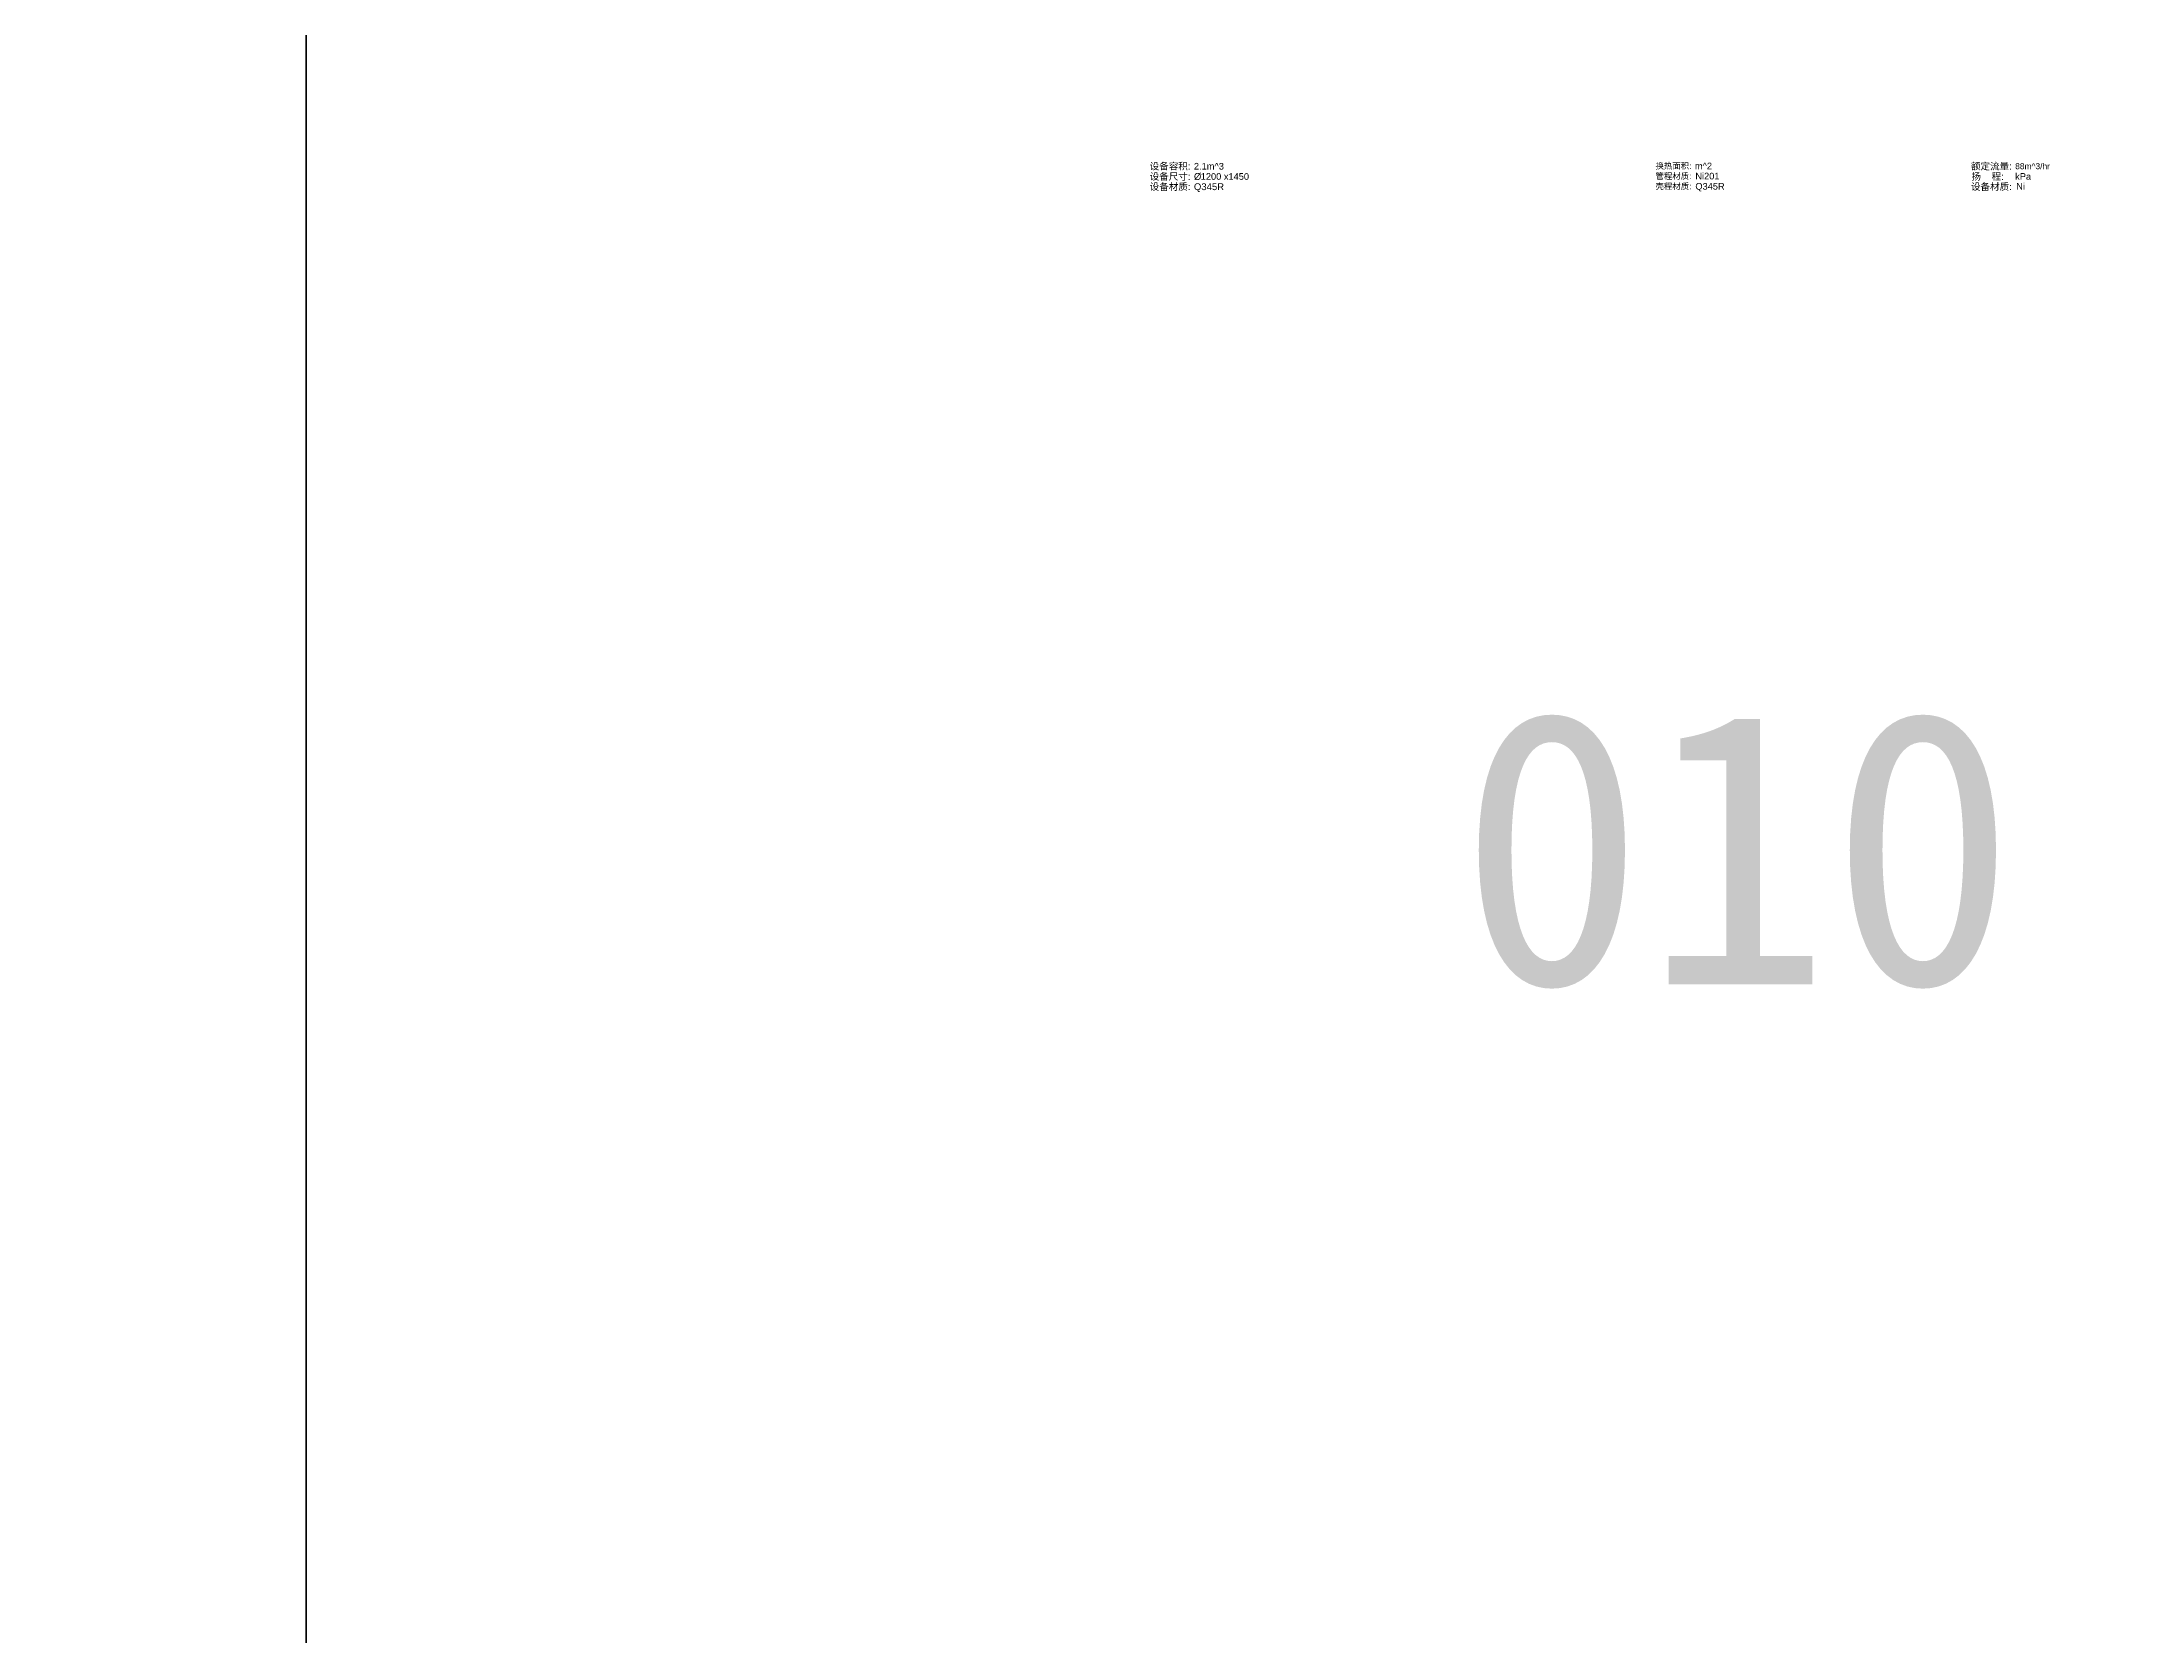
# Model space of a CAD drawing. Extents: x 757 to 8510, y -6585 to 527.
# Drawn here: x 4471 to 5087, y -1350 to -883 of the extents above; entities that cross this region are included whole.
import ezdxf
from ezdxf.enums import TextEntityAlignment as Align

# ---------------------------------------------------------------- set-up
doc = ezdxf.new("R2010")
doc.units = 0
doc.header["$MEASUREMENT"] = 0
for name, color, linetype in [('10', 7, 'CONTINUOUS'), ('11', 7, 'CONTINUOUS'), ('云线-1A', 6, 'CONTINUOUS')]:
    doc.layers.add(name, color=color, linetype=linetype)
doc.styles.add('txt.shx', font='arial.ttf')

msp = doc.modelspace()

# ---------------------------------------------------------------- linework, layer by layer
at = {"layer": '云线-1A', "color": 1, "lineweight": 35}
msp.add_line((4548.75, -2718.9), (4548.75, 18.80000000000047), dxfattribs=at)

# ---------------------------------------------------------------- texts
at = {"layer": '10', "color": 7, "style": 'txt.shx'}
for s, height, p in [('设备容积:', 2, (4808.145707914716, -919.1281197106815)), ('换热面积:', 1.76389, (4955.111112667585, -919.0269323345291)), ('额定流量:', 2, (5049.072643043392, -919.1175712301336)), ('设备尺寸:', 2, (4808.145707914716, -922.1281197106815)), ('设备材质:', 2, (4808.145707914716, -925.1281197106815)), ('壳程材质:', 1.76389, (4955.111112667585, -925.0269323345291)), ('管程材质:', 1.76389, (4955.111112667585, -922.0269323345291)), ('扬    程:', 2, (5046.722643043393, -922.1175712301336)), ('设备材质:', 2, (5049.072643043392, -925.1175712301336))]:
    msp.add_text(s, height=height, dxfattribs=at).set_placement(p, align=Align.MIDDLE_RIGHT)
for s, height, p in [('Ø', 2, (4809.145707914716, -922.1281197106815)), ('2.1m^ 3', 1.940279, (4809.145707914716, -919.1264203326326)), ('1200 x1450', 1.940279, (4811.145707914716, -922.1264203326326)), ('m^ 2', 1.940279, (4956.111112667585, -919.0319515337161)), ('Q345R', 1.940279, (4956.249621955602, -925.0185238766395)), ('Ni201', 1.940279, (4956.249621955602, -922.0185238766395)), ('88m^ 3/hr', 1.76389, (5050.072643043392, -919.110852652898)), ('kPa', 1.940279, (5050.072643043392, -922.115871852085)), ('Ni', 1.940279, (5050.384480559142, -925.006931291886)), ('Q345R', 2, (4809.145707914716, -925.1281197106815))]:
    msp.add_text(s, height=height, dxfattribs=at).set_placement(p, align=Align.MIDDLE_LEFT)
at = {"layer": '11', "color": 56, "true_color": 0x808000}
msp.add_text('010', height=80, dxfattribs=at).set_placement((4886.949980060305, -1158.950002717666))

doc.saveas('drawing.dxf')
